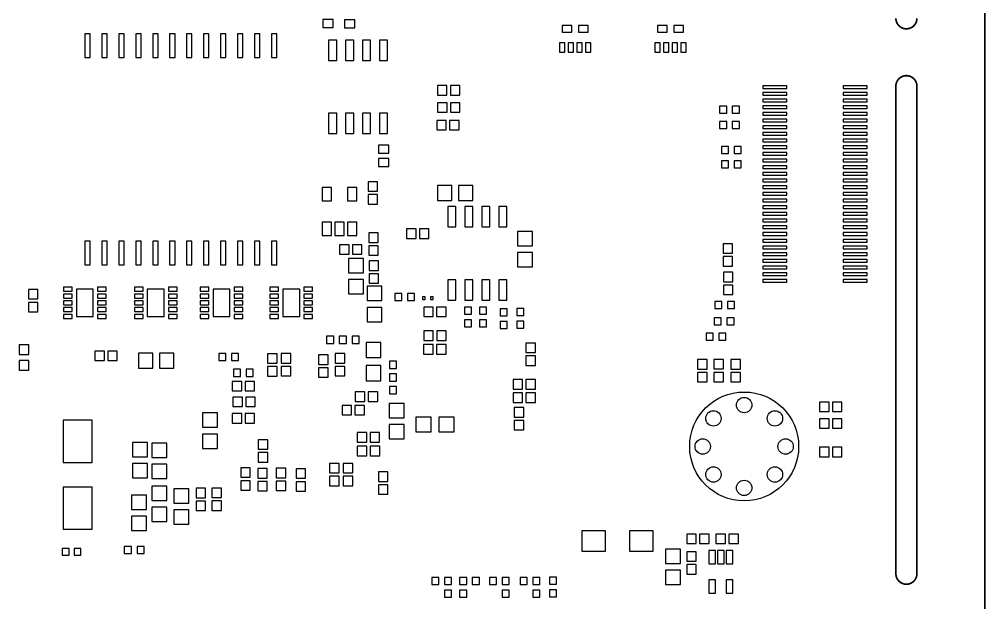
# Model space of a CAD drawing. Extents: x -186 to 234, y -83 to 214.
# Drawn here: x -5.8 to 66.5, y 74.2 to 117.9 of the extents above; entities that cross this region are included whole.
import ezdxf

# ---------------------------------------------------------------- set-up
doc = ezdxf.new("R2010")
doc.units = 0
for name, color, linetype in [('BG_OUTLINE', 253, 'CONTINUOUS'), ('PG_PASTEMASK_BOTTOM', 85, 'CONTINUOUS'), ('PIN_PASTEMASK_BOTTOM', 85, 'CONTINUOUS')]:
    doc.layers.add(name, color=color, linetype=linetype)

msp = doc.modelspace()

# ---------------------------------------------------------------- linework, layer by layer
at = {"layer": 'BG_OUTLINE', "const_width": 0.127}
for points in [[(66.460395, 157.020311), (66.460395, -9.271)], [(59.805595, 112.907293), (59.805595, 110.367293)], [(61.380395, 112.907293), (61.380395, 76.414605)], [(59.805595, 78.954605), (59.805595, 110.367293)], [(59.805595, 76.414605), (59.805595, 78.954605)]]:
    msp.add_lwpolyline(points, dxfattribs=at)
for points in [[(61.380395, 117.987293, -0.999968), (59.805595, 117.987293)], [(59.805595, 112.907293, -1.000032), (61.380395, 112.907293)], [(61.380395, 76.414605, -0.999968), (59.805595, 76.414605)]]:
    msp.add_lwpolyline(points, format="xyb", dxfattribs=at)
at = {"layer": 'PG_PASTEMASK_BOTTOM'}
for points in [[(35.552685, 117.448305), (34.827489, 117.448305)], [(34.827489, 117.448305), (34.827489, 116.948509)], [(35.552685, 116.948509), (35.552685, 117.448305)], [(36.777701, 117.448305), (36.052506, 117.448305)], [(36.052506, 117.448305), (36.052506, 116.948509)], [(36.777701, 116.948509), (36.777701, 117.448305)], [(42.690085, 117.448305), (41.964889, 117.448305)], [(41.964889, 117.448305), (41.964889, 116.948509)], [(42.690085, 116.948509), (42.690085, 117.448305)], [(43.915101, 117.448305), (43.189906, 117.448305)], [(43.189906, 117.448305), (43.189906, 116.948509)], [(43.915101, 116.948509), (43.915101, 117.448305)], [(34.827489, 116.948509), (35.552685, 116.948509)], [(36.052506, 116.948509), (36.777701, 116.948509)], [(41.964889, 116.948509), (42.690085, 116.948509)], [(43.189906, 116.948509), (43.915101, 116.948509)]]:
    msp.add_lwpolyline(points, dxfattribs=at)
at = {"layer": 'PIN_PASTEMASK_BOTTOM'}
for points in [[(16.938269, 117.290063), (17.700269, 117.290063), (17.700269, 117.899663), (16.938269, 117.899663)], [(18.559805, 117.267203), (19.321805, 117.267203), (19.321805, 117.876803), (18.559805, 117.876803)], [(-0.47545, 116.832634), (-0.876744, 116.832634), (-0.876744, 115.052145), (-0.47545, 115.052145)], [(0.79455, 116.832634), (0.393255, 116.832634), (0.393255, 115.052145), (0.79455, 115.052145)], [(2.06455, 116.832634), (1.663256, 116.832634), (1.663256, 115.052145), (2.06455, 115.052145)], [(3.33455, 116.832634), (2.933256, 116.832634), (2.933256, 115.052145), (3.33455, 115.052145)], [(4.60455, 116.832634), (4.203255, 116.832634), (4.203255, 115.052145), (4.60455, 115.052145)], [(5.87455, 116.832634), (5.473255, 116.832634), (5.473255, 115.052145), (5.87455, 115.052145)], [(7.14455, 116.832634), (6.743256, 116.832634), (6.743256, 115.052145), (7.14455, 115.052145)], [(8.41455, 116.832634), (8.013255, 116.832634), (8.013255, 115.052145), (8.41455, 115.052145)], [(9.68455, 116.832634), (9.283255, 116.832634), (9.283255, 115.052145), (9.68455, 115.052145)], [(10.95455, 116.832634), (10.553256, 116.832634), (10.553256, 115.052145), (10.95455, 115.052145)], [(12.22455, 116.832634), (11.823256, 116.832634), (11.823256, 115.052145), (12.22455, 115.052145)], [(13.49455, 116.832634), (13.093255, 116.832634), (13.093255, 115.052145), (13.49455, 115.052145)], [(17.360646, 116.350555), (17.360646, 114.830644), (17.970754, 114.830644), (17.970754, 116.350555)], [(18.630646, 116.350555), (18.630646, 114.830644), (19.240754, 114.830644), (19.240754, 116.350555)], [(19.900646, 116.350555), (19.900646, 114.830644), (20.510754, 114.830644), (20.510754, 116.350555)], [(21.170646, 116.350555), (21.170646, 114.830644), (21.780754, 114.830644), (21.780754, 116.350555)], [(34.62749, 116.148294), (34.62749, 115.448296), (35.027489, 115.448296), (35.027489, 116.148294)], [(35.277501, 116.148294), (35.277501, 115.448296), (35.6775, 115.448296), (35.6775, 116.148294)], [(35.92769, 116.148294), (35.92769, 115.448296), (36.32769, 115.448296), (36.32769, 116.148294)], [(36.577702, 116.148294), (36.577702, 115.448296), (36.977701, 115.448296), (36.977701, 116.148294)], [(41.76489, 116.148294), (41.76489, 115.448296), (42.164889, 115.448296), (42.164889, 116.148294)], [(42.414901, 116.148294), (42.414901, 115.448296), (42.8149, 115.448296), (42.8149, 116.148294)], [(43.06509, 116.148294), (43.06509, 115.448296), (43.46509, 115.448296), (43.46509, 116.148294)], [(43.715102, 116.148294), (43.715102, 115.448296), (44.115101, 115.448296), (44.115101, 116.148294)], [(26.221309, 112.241482), (26.221309, 112.952682), (25.510109, 112.952682), (25.510109, 112.241482)], [(27.18402, 112.241482), (27.18402, 112.952682), (26.47282, 112.952682), (26.47282, 112.241482)], [(51.652957, 112.942675), (49.852047, 112.942675), (49.852047, 112.741964), (51.652957, 112.741964)], [(57.652945, 112.942675), (55.852035, 112.942675), (55.852035, 112.741964), (57.652945, 112.741964)], [(51.652957, 112.442752), (49.852047, 112.442752), (49.852047, 112.242041), (51.652957, 112.242041)], [(57.652945, 112.442752), (55.852035, 112.442752), (55.852035, 112.242041), (57.652945, 112.242041)], [(25.515799, 111.671786), (25.515799, 110.960586), (26.226999, 110.960586), (26.226999, 111.671786)], [(26.478509, 111.671786), (26.478509, 110.960586), (27.189709, 110.960586), (27.189709, 111.671786)], [(46.61789, 111.4171), (46.61789, 110.8837), (47.15129, 110.8837), (47.15129, 111.4171)], [(47.567901, 111.4171), (47.567901, 110.8837), (48.101301, 110.8837), (48.101301, 111.4171)], [(51.652957, 111.942651), (49.852047, 111.942651), (49.852047, 111.741941), (51.652957, 111.741941)], [(51.652957, 111.442754), (49.852047, 111.442754), (49.852047, 111.242043), (51.652957, 111.242043)], [(57.652945, 111.942651), (55.852035, 111.942651), (55.852035, 111.741941), (57.652945, 111.741941)], [(57.652945, 111.442754), (55.852035, 111.442754), (55.852035, 111.242043), (57.652945, 111.242043)], [(17.360646, 110.88036), (17.360646, 109.360449), (17.970754, 109.360449), (17.970754, 110.88036)], [(18.630646, 110.88036), (18.630646, 109.360449), (19.240754, 109.360449), (19.240754, 110.88036)], [(19.900646, 110.88036), (19.900646, 109.360449), (20.510754, 109.360449), (20.510754, 110.88036)], [(21.170646, 110.88036), (21.170646, 109.360449), (21.780754, 109.360449), (21.780754, 110.88036)], [(51.652957, 110.942653), (49.852047, 110.942653), (49.852047, 110.741943), (51.652957, 110.741943)], [(57.652945, 110.942653), (55.852035, 110.942653), (55.852035, 110.741943), (57.652945, 110.741943)], [(25.451333, 110.344001), (25.451333, 109.632801), (26.162533, 109.632801), (26.162533, 110.344001)], [(26.414044, 110.344001), (26.414044, 109.632801), (27.125244, 109.632801), (27.125244, 110.344001)], [(46.61789, 110.2741), (46.61789, 109.7407), (47.15129, 109.7407), (47.15129, 110.2741)], [(47.567901, 110.2741), (47.567901, 109.7407), (48.101301, 109.7407), (48.101301, 110.2741)], [(51.652957, 110.442756), (49.852047, 110.442756), (49.852047, 110.242045), (51.652957, 110.242045)], [(51.652957, 109.942655), (49.852047, 109.942655), (49.852047, 109.741945), (51.652957, 109.741945)], [(57.652945, 110.442756), (55.852035, 110.442756), (55.852035, 110.242045), (57.652945, 110.242045)], [(57.652945, 109.942655), (55.852035, 109.942655), (55.852035, 109.741945), (57.652945, 109.741945)], [(51.652957, 109.442758), (49.852047, 109.442758), (49.852047, 109.242047), (51.652957, 109.242047)], [(57.652945, 109.442758), (55.852035, 109.442758), (55.852035, 109.242047), (57.652945, 109.242047)], [(21.860789, 108.494601), (21.098789, 108.494601), (21.098789, 107.885001), (21.860789, 107.885001)], [(51.652957, 108.942657), (49.852047, 108.942657), (49.852047, 108.741947), (51.652957, 108.741947)], [(57.652945, 108.942657), (55.852035, 108.942657), (55.852035, 108.741947), (57.652945, 108.741947)], [(47.284081, 107.859093), (47.284081, 108.392493), (46.750681, 108.392493), (46.750681, 107.859093)], [(48.234092, 107.859093), (48.234092, 108.392493), (47.700692, 108.392493), (47.700692, 107.859093)], [(51.652957, 108.44276), (49.852047, 108.44276), (49.852047, 108.242049), (51.652957, 108.242049)], [(51.652957, 107.942659), (49.852047, 107.942659), (49.852047, 107.741949), (51.652957, 107.741949)], [(57.652945, 108.44276), (55.852035, 108.44276), (55.852035, 108.242049), (57.652945, 108.242049)], [(57.652945, 107.942659), (55.852035, 107.942659), (55.852035, 107.741949), (57.652945, 107.741949)], [(21.860789, 107.494807), (21.098789, 107.494807), (21.098789, 106.885207), (21.860789, 106.885207)], [(47.284081, 106.792293), (47.284081, 107.325693), (46.750681, 107.325693), (46.750681, 106.792293)], [(48.234092, 106.792293), (48.234092, 107.325693), (47.700692, 107.325693), (47.700692, 106.792293)], [(51.652957, 107.442762), (49.852047, 107.442762), (49.852047, 107.242051), (51.652957, 107.242051)], [(57.652945, 107.442762), (55.852035, 107.442762), (55.852035, 107.242051), (57.652945, 107.242051)], [(51.652957, 106.942661), (49.852047, 106.942661), (49.852047, 106.741951), (51.652957, 106.741951)], [(51.652957, 106.442866), (49.852047, 106.442866), (49.852047, 106.242155), (51.652957, 106.242155)], [(57.652945, 106.942661), (55.852035, 106.942661), (55.852035, 106.741951), (57.652945, 106.741951)], [(57.652945, 106.442866), (55.852035, 106.442866), (55.852035, 106.242155), (57.652945, 106.242155)], [(20.317028, 105.045256), (21.028228, 105.045256), (21.028228, 105.756456), (20.317028, 105.756456)], [(51.652957, 105.942663), (49.852047, 105.942663), (49.852047, 105.741953), (51.652957, 105.741953)], [(57.652945, 105.942663), (55.852035, 105.942663), (55.852035, 105.741953), (57.652945, 105.741953)], [(17.589424, 104.330805), (17.589424, 105.330803), (16.889425, 105.330803), (16.889425, 104.330805)], [(19.489445, 104.330805), (19.489445, 105.330803), (18.789447, 105.330803), (18.789447, 104.330805)], [(25.509804, 105.465905), (25.509804, 104.348305), (26.582192, 104.348305), (26.582192, 105.465905)], [(27.084604, 105.465905), (27.084604, 104.348305), (28.156992, 104.348305), (28.156992, 105.465905)], [(51.652957, 105.442868), (49.852047, 105.442868), (49.852047, 105.242157), (51.652957, 105.242157)], [(51.652957, 104.942665), (49.852047, 104.942665), (49.852047, 104.741955), (51.652957, 104.741955)], [(57.652945, 105.442868), (55.852035, 105.442868), (55.852035, 105.242157), (57.652945, 105.242157)], [(57.652945, 104.942665), (55.852035, 104.942665), (55.852035, 104.741955), (57.652945, 104.741955)], [(20.317028, 104.082545), (21.028228, 104.082545), (21.028228, 104.793745), (20.317028, 104.793745)], [(51.652957, 104.44287), (49.852047, 104.44287), (49.852047, 104.242159), (51.652957, 104.242159)], [(57.652945, 104.44287), (55.852035, 104.44287), (55.852035, 104.242159), (57.652945, 104.242159)], [(26.884198, 103.888477), (26.284809, 103.888477), (26.284809, 102.369582), (26.884198, 102.369582)], [(28.154198, 103.888477), (27.554809, 103.888477), (27.554809, 102.369582), (28.154198, 102.369582)], [(29.424198, 103.888477), (28.824809, 103.888477), (28.824809, 102.369582), (29.424198, 102.369582)], [(30.694198, 103.888477), (30.094809, 103.888477), (30.094809, 102.369582), (30.694198, 102.369582)], [(51.652957, 103.942667), (49.852047, 103.942667), (49.852047, 103.741957), (51.652957, 103.741957)], [(51.652957, 103.442872), (49.852047, 103.442872), (49.852047, 103.242161), (51.652957, 103.242161)], [(57.652945, 103.942667), (55.852035, 103.942667), (55.852035, 103.741957), (57.652945, 103.741957)], [(57.652945, 103.442872), (55.852035, 103.442872), (55.852035, 103.242161), (57.652945, 103.242161)], [(17.589424, 101.73081), (17.589424, 102.730808), (16.889425, 102.730808), (16.889425, 101.73081)], [(18.539435, 101.73081), (18.539435, 102.730808), (17.839436, 102.730808), (17.839436, 101.73081)], [(19.489445, 101.73081), (19.489445, 102.730808), (18.789447, 102.730808), (18.789447, 101.73081)], [(51.652957, 102.942669), (49.852047, 102.942669), (49.852047, 102.741959), (51.652957, 102.741959)], [(57.652945, 102.942669), (55.852035, 102.942669), (55.852035, 102.741959), (57.652945, 102.741959)], [(23.913592, 101.511608), (23.913592, 102.222808), (23.202392, 102.222808), (23.202392, 101.511608)], [(24.876303, 101.511608), (24.876303, 102.222808), (24.165103, 102.222808), (24.165103, 101.511608)], [(31.495289, 100.966499), (32.612889, 100.966499), (32.612889, 102.038887), (31.495289, 102.038887)], [(51.652957, 102.442874), (49.852047, 102.442874), (49.852047, 102.242163), (51.652957, 102.242163)], [(51.652957, 101.942671), (49.852047, 101.942671), (49.852047, 101.741961), (51.652957, 101.741961)], [(57.652945, 102.442874), (55.852035, 102.442874), (55.852035, 102.242163), (57.652945, 102.242163)], [(57.652945, 101.942671), (55.852035, 101.942671), (55.852035, 101.741961), (57.652945, 101.741961)], [(-0.47545, 101.313234), (-0.876744, 101.313234), (-0.876744, 99.532745), (-0.47545, 99.532745)], [(0.79455, 101.313234), (0.393255, 101.313234), (0.393255, 99.532745), (0.79455, 99.532745)], [(2.06455, 101.313234), (1.663256, 101.313234), (1.663256, 99.532745), (2.06455, 99.532745)], [(3.33455, 101.313234), (2.933256, 101.313234), (2.933256, 99.532745), (3.33455, 99.532745)], [(4.60455, 101.313234), (4.203255, 101.313234), (4.203255, 99.532745), (4.60455, 99.532745)], [(5.87455, 101.313234), (5.473255, 101.313234), (5.473255, 99.532745), (5.87455, 99.532745)], [(7.14455, 101.313234), (6.743256, 101.313234), (6.743256, 99.532745), (7.14455, 99.532745)], [(8.41455, 101.313234), (8.013255, 101.313234), (8.013255, 99.532745), (8.41455, 99.532745)], [(9.68455, 101.313234), (9.283255, 101.313234), (9.283255, 99.532745), (9.68455, 99.532745)], [(10.95455, 101.313234), (10.553256, 101.313234), (10.553256, 99.532745), (10.95455, 99.532745)], [(12.22455, 101.313234), (11.823256, 101.313234), (11.823256, 99.532745), (12.22455, 99.532745)], [(13.49455, 101.313234), (13.093255, 101.313234), (13.093255, 99.532745), (13.49455, 99.532745)], [(21.083092, 101.922631), (20.371892, 101.922631), (20.371892, 101.211431), (21.083092, 101.211431)], [(51.652957, 101.44285), (49.852047, 101.44285), (49.852047, 101.242139), (51.652957, 101.242139)], [(57.652945, 101.44285), (55.852035, 101.44285), (55.852035, 101.242139), (57.652945, 101.242139)], [(18.900318, 100.324412), (18.900318, 101.035612), (18.189118, 101.035612), (18.189118, 100.324412)], [(19.863029, 100.324412), (19.863029, 101.035612), (19.151829, 101.035612), (19.151829, 100.324412)], [(21.083092, 100.95992), (20.371892, 100.95992), (20.371892, 100.24872), (21.083092, 100.24872)], [(46.876995, 100.4062), (47.588195, 100.4062), (47.588195, 101.1174), (46.876995, 101.1174)], [(51.652957, 100.942673), (49.852047, 100.942673), (49.852047, 100.741963), (51.652957, 100.741963)], [(57.652945, 100.942673), (55.852035, 100.942673), (55.852035, 100.741963), (57.652945, 100.741963)], [(19.979284, 100.005642), (18.861684, 100.005642), (18.861684, 98.933254), (19.979284, 98.933254)], [(21.108391, 99.829874), (20.397191, 99.829874), (20.397191, 99.118674), (21.108391, 99.118674)], [(31.495289, 99.391699), (32.612889, 99.391699), (32.612889, 100.464087), (31.495289, 100.464087)], [(46.876995, 99.443489), (47.588195, 99.443489), (47.588195, 100.154689), (46.876995, 100.154689)], [(51.652957, 100.442852), (49.852047, 100.442852), (49.852047, 100.242141), (51.652957, 100.242141)], [(51.652957, 99.942675), (49.852047, 99.942675), (49.852047, 99.741965), (51.652957, 99.741965)], [(57.652945, 100.442852), (55.852035, 100.442852), (55.852035, 100.242141), (57.652945, 100.242141)], [(57.652945, 99.942675), (55.852035, 99.942675), (55.852035, 99.741965), (57.652945, 99.741965)], [(51.652957, 99.442854), (49.852047, 99.442854), (49.852047, 99.242143), (51.652957, 99.242143)], [(57.652945, 99.442854), (55.852035, 99.442854), (55.852035, 99.242143), (57.652945, 99.242143)], [(19.979284, 98.430842), (18.861684, 98.430842), (18.861684, 97.358454), (19.979284, 97.358454)], [(21.108391, 98.867163), (20.397191, 98.867163), (20.397191, 98.155963), (21.108391, 98.155963)], [(26.884198, 98.407055), (26.284809, 98.407055), (26.284809, 96.88816), (26.884198, 96.88816)], [(28.154198, 98.407055), (27.554809, 98.407055), (27.554809, 96.88816), (28.154198, 96.88816)], [(29.424198, 98.407055), (28.824809, 98.407055), (28.824809, 96.88816), (29.424198, 96.88816)], [(30.694198, 98.407055), (30.094809, 98.407055), (30.094809, 96.88816), (30.694198, 96.88816)], [(47.613595, 98.981311), (46.902395, 98.981311), (46.902395, 98.270111), (47.613595, 98.270111)], [(51.652957, 98.942652), (49.852047, 98.942652), (49.852047, 98.741941), (51.652957, 98.741941)], [(51.652957, 98.442856), (49.852047, 98.442856), (49.852047, 98.242145), (51.652957, 98.242145)], [(57.652945, 98.942652), (55.852035, 98.942652), (55.852035, 98.741941), (57.652945, 98.741941)], [(57.652945, 98.442856), (55.852035, 98.442856), (55.852035, 98.242145), (57.652945, 98.242145)], [(-4.377411, 97.6884), (-5.088611, 97.6884), (-5.088611, 96.9772), (-4.377411, 96.9772)], [(-1.818919, 97.555329), (-1.818919, 97.855024), (-2.469109, 97.855024), (-2.469109, 97.555329)], [(-0.244119, 95.664274), (-0.244119, 97.714079), (-1.503909, 97.714079), (-1.503909, 95.664274)], [(0.721081, 97.555329), (0.721081, 97.855024), (0.070891, 97.855024), (0.070891, 97.555329)], [(2.837993, 97.855037), (2.837993, 97.555342), (3.488182, 97.555342), (3.488182, 97.855037)], [(3.803193, 97.714092), (3.803193, 95.664287), (5.062982, 95.664287), (5.062982, 97.714092)], [(5.377993, 97.855037), (5.377993, 97.555342), (6.028182, 97.555342), (6.028182, 97.855037)], [(8.405597, 97.555329), (8.405597, 97.855024), (7.755407, 97.855024), (7.755407, 97.555329)], [(9.980397, 95.664274), (9.980397, 97.714079), (8.720607, 97.714079), (8.720607, 95.664274)], [(10.945597, 97.555329), (10.945597, 97.855024), (10.295407, 97.855024), (10.295407, 97.555329)], [(12.975895, 97.855037), (12.975895, 97.555342), (13.626084, 97.555342), (13.626084, 97.855037)], [(13.941095, 97.714092), (13.941095, 95.664287), (15.200884, 95.664287), (15.200884, 97.714092)], [(15.515895, 97.855037), (15.515895, 97.555342), (16.166084, 97.555342), (16.166084, 97.855037)], [(20.241209, 96.854213), (21.358809, 96.854213), (21.358809, 97.926601), (20.241209, 97.926601)], [(47.613595, 98.0186), (46.902395, 98.0186), (46.902395, 97.3074), (47.613595, 97.3074)], [(-1.818919, 97.047329), (-1.818919, 97.347024), (-2.469109, 97.347024), (-2.469109, 97.047329)], [(0.721081, 97.047329), (0.721081, 97.347024), (0.070891, 97.347024), (0.070891, 97.047329)], [(2.837993, 97.347037), (2.837993, 97.047342), (3.488182, 97.047342), (3.488182, 97.347037)], [(5.377993, 97.347037), (5.377993, 97.047342), (6.028182, 97.047342), (6.028182, 97.347037)], [(8.405597, 97.047329), (8.405597, 97.347024), (7.755407, 97.347024), (7.755407, 97.047329)], [(10.945597, 97.047329), (10.945597, 97.347024), (10.295407, 97.347024), (10.295407, 97.047329)], [(12.975895, 97.347037), (12.975895, 97.047342), (13.626084, 97.047342), (13.626084, 97.347037)], [(15.515895, 97.347037), (15.515895, 97.047342), (16.166084, 97.047342), (16.166084, 97.347037)], [(22.843719, 96.866837), (22.843719, 97.400237), (22.310319, 97.400237), (22.310319, 96.866837)], [(23.793729, 96.866837), (23.793729, 97.400237), (23.260329, 97.400237), (23.260329, 96.866837)], [(24.38781, 97.140751), (24.38781, 96.94004), (24.588521, 96.94004), (24.588521, 97.140751)], [(24.987199, 97.140751), (24.987199, 96.94004), (25.18791, 96.94004), (25.18791, 97.140751)], [(-4.377411, 96.725689), (-5.088611, 96.725689), (-5.088611, 96.014489), (-4.377411, 96.014489)], [(-1.818919, 96.539329), (-1.818919, 96.839024), (-2.469109, 96.839024), (-2.469109, 96.539329)], [(-1.818919, 96.031329), (-1.818919, 96.331024), (-2.469109, 96.331024), (-2.469109, 96.031329)], [(0.721081, 96.539329), (0.721081, 96.839024), (0.070891, 96.839024), (0.070891, 96.539329)], [(0.721081, 96.031329), (0.721081, 96.331024), (0.070891, 96.331024), (0.070891, 96.031329)], [(2.837993, 96.839037), (2.837993, 96.539342), (3.488182, 96.539342), (3.488182, 96.839037)], [(2.837993, 96.331037), (2.837993, 96.031342), (3.488182, 96.031342), (3.488182, 96.331037)], [(5.377993, 96.839037), (5.377993, 96.539342), (6.028182, 96.539342), (6.028182, 96.839037)], [(5.377993, 96.331037), (5.377993, 96.031342), (6.028182, 96.031342), (6.028182, 96.331037)], [(8.405597, 96.539329), (8.405597, 96.839024), (7.755407, 96.839024), (7.755407, 96.539329)], [(8.405597, 96.031329), (8.405597, 96.331024), (7.755407, 96.331024), (7.755407, 96.031329)], [(10.945597, 96.539329), (10.945597, 96.839024), (10.295407, 96.839024), (10.295407, 96.539329)], [(10.945597, 96.031329), (10.945597, 96.331024), (10.295407, 96.331024), (10.295407, 96.031329)], [(12.975895, 96.839037), (12.975895, 96.539342), (13.626084, 96.539342), (13.626084, 96.839037)], [(12.975895, 96.331037), (12.975895, 96.031342), (13.626084, 96.031342), (13.626084, 96.331037)], [(15.515895, 96.839037), (15.515895, 96.539342), (16.166084, 96.539342), (16.166084, 96.839037)], [(15.515895, 96.331037), (15.515895, 96.031342), (16.166084, 96.031342), (16.166084, 96.331037)], [(20.241209, 95.279413), (21.358809, 95.279413), (21.358809, 96.351801), (20.241209, 96.351801)], [(25.190501, 95.660794), (25.190501, 96.371994), (24.479301, 96.371994), (24.479301, 95.660794)], [(26.153212, 95.660794), (26.153212, 96.371994), (25.442012, 96.371994), (25.442012, 95.660794)], [(28.060421, 96.367803), (27.527021, 96.367803), (27.527021, 95.834403), (28.060421, 95.834403)], [(28.644723, 95.834403), (29.178123, 95.834403), (29.178123, 96.367803), (28.644723, 96.367803)], [(30.72732, 96.252919), (30.19392, 96.252919), (30.19392, 95.719519), (30.72732, 95.719519)], [(31.447105, 95.736461), (31.980505, 95.736461), (31.980505, 96.269861), (31.447105, 96.269861)], [(46.252333, 96.799908), (46.252333, 96.266508), (46.785733, 96.266508), (46.785733, 96.799908)], [(47.202344, 96.799908), (47.202344, 96.266508), (47.735744, 96.266508), (47.735744, 96.799908)], [(-1.818919, 95.523329), (-1.818919, 95.823024), (-2.469109, 95.823024), (-2.469109, 95.523329)], [(0.721081, 95.523329), (0.721081, 95.823024), (0.070891, 95.823024), (0.070891, 95.523329)], [(2.837993, 95.823037), (2.837993, 95.523342), (3.488182, 95.523342), (3.488182, 95.823037)], [(5.377993, 95.823037), (5.377993, 95.523342), (6.028182, 95.523342), (6.028182, 95.823037)], [(8.405597, 95.523329), (8.405597, 95.823024), (7.755407, 95.823024), (7.755407, 95.523329)], [(10.945597, 95.523329), (10.945597, 95.823024), (10.295407, 95.823024), (10.295407, 95.523329)], [(12.975895, 95.823037), (12.975895, 95.523342), (13.626084, 95.523342), (13.626084, 95.823037)], [(15.515895, 95.823037), (15.515895, 95.523342), (16.166084, 95.523342), (16.166084, 95.823037)], [(46.212633, 95.572859), (46.212633, 95.039459), (46.746033, 95.039459), (46.746033, 95.572859)], [(47.162644, 95.572859), (47.162644, 95.039459), (47.696044, 95.039459), (47.696044, 95.572859)], [(28.060421, 95.417792), (27.527021, 95.417792), (27.527021, 94.884392), (28.060421, 94.884392)], [(28.644723, 94.884392), (29.178123, 94.884392), (29.178123, 95.417792), (28.644723, 95.417792)], [(30.72732, 95.302908), (30.19392, 95.302908), (30.19392, 94.769508), (30.72732, 94.769508)], [(31.447105, 94.78645), (31.980505, 94.78645), (31.980505, 95.31985), (31.447105, 95.31985)], [(17.21706, 94.188737), (17.21706, 93.655337), (17.75046, 93.655337), (17.75046, 94.188737)], [(18.700471, 93.655337), (18.700471, 94.188737), (18.167071, 94.188737), (18.167071, 93.655337)], [(18.167071, 94.188737), (18.167071, 93.655337), (18.700471, 93.655337), (18.700471, 94.188737)], [(19.650481, 93.655337), (19.650481, 94.188737), (19.117081, 94.188737), (19.117081, 93.655337)], [(25.200788, 93.877003), (25.200788, 94.588203), (24.489588, 94.588203), (24.489588, 93.877003)], [(26.163499, 93.877003), (26.163499, 94.588203), (25.452299, 94.588203), (25.452299, 93.877003)], [(45.604684, 94.4245), (45.604684, 93.8911), (46.138084, 93.8911), (46.138084, 94.4245)], [(46.554695, 94.4245), (46.554695, 93.8911), (47.088095, 93.8911), (47.088095, 94.4245)], [(-5.772607, 93.540097), (-5.772607, 92.828897), (-5.061407, 92.828897), (-5.061407, 93.540097)], [(20.177735, 92.589807), (21.269935, 92.589807), (21.269935, 93.732807), (20.177735, 93.732807)], [(24.47478, 93.559808), (24.47478, 92.848608), (25.18598, 92.848608), (25.18598, 93.559808)], [(25.43749, 93.559808), (25.43749, 92.848608), (26.14869, 92.848608), (26.14869, 93.559808)], [(32.835393, 93.675708), (32.124193, 93.675708), (32.124193, 92.964508), (32.835393, 92.964508)], [(0.592099, 92.363341), (0.592099, 93.074541), (-0.119101, 93.074541), (-0.119101, 92.363341)], [(1.55481, 92.363341), (1.55481, 93.074541), (0.84361, 93.074541), (0.84361, 92.363341)], [(4.212768, 91.794228), (4.212768, 92.911828), (3.14038, 92.911828), (3.14038, 91.794228)], [(5.787568, 91.794228), (5.787568, 92.911828), (4.71518, 92.911828), (4.71518, 91.794228)], [(9.141638, 92.89481), (9.141638, 92.36141), (9.675038, 92.36141), (9.675038, 92.89481)], [(10.091649, 92.89481), (10.091649, 92.36141), (10.625049, 92.36141), (10.625049, 92.89481)], [(13.509701, 92.883812), (12.798501, 92.883812), (12.798501, 92.172612), (13.509701, 92.172612)], [(14.529892, 92.893109), (13.818692, 92.893109), (13.818692, 92.181909), (14.529892, 92.181909)], [(17.330699, 92.791509), (16.619499, 92.791509), (16.619499, 92.080309), (17.330699, 92.080309)], [(18.568187, 92.893109), (17.856987, 92.893109), (17.856987, 92.181909), (18.568187, 92.181909)], [(32.835393, 92.712997), (32.124193, 92.712997), (32.124193, 92.001797), (32.835393, 92.001797)], [(-5.772912, 92.371697), (-5.772912, 91.660497), (-5.061712, 91.660497), (-5.061712, 92.371697)], [(13.509701, 91.921101), (12.798501, 91.921101), (12.798501, 91.209901), (13.509701, 91.209901)], [(14.529892, 91.930398), (13.818692, 91.930398), (13.818692, 91.219198), (14.529892, 91.219198)], [(17.330699, 91.828798), (16.619499, 91.828798), (16.619499, 91.117598), (17.330699, 91.117598)], [(18.568187, 91.930398), (17.856987, 91.930398), (17.856987, 91.219198), (18.568187, 91.219198)], [(20.177735, 90.862607), (21.269935, 90.862607), (21.269935, 92.005607), (20.177735, 92.005607)], [(22.442856, 92.318637), (21.909456, 92.318637), (21.909456, 91.785237), (22.442856, 91.785237)], [(45.675601, 92.446602), (44.964401, 92.446602), (44.964401, 91.735402), (45.675601, 91.735402)], [(46.1915, 91.737891), (46.9027, 91.737891), (46.9027, 92.449091), (46.1915, 92.449091)], [(48.1727, 92.446602), (47.4615, 92.446602), (47.4615, 91.735402), (48.1727, 91.735402)], [(10.780878, 91.185695), (10.780878, 91.719095), (10.247478, 91.719095), (10.247478, 91.185695)], [(11.730888, 91.185695), (11.730888, 91.719095), (11.197488, 91.719095), (11.197488, 91.185695)], [(21.909456, 90.835226), (22.442856, 90.835226), (22.442856, 91.368626), (21.909456, 91.368626)], [(22.442856, 91.368626), (21.909456, 91.368626), (21.909456, 90.835226), (22.442856, 90.835226)], [(45.675601, 91.483891), (44.964401, 91.483891), (44.964401, 90.772691), (45.675601, 90.772691)], [(46.1915, 90.77518), (46.9027, 90.77518), (46.9027, 91.48638), (46.1915, 91.48638)], [(48.1727, 91.483891), (47.4615, 91.483891), (47.4615, 90.772691), (48.1727, 90.772691)], [(10.153472, 90.806803), (10.153472, 90.095603), (10.864672, 90.095603), (10.864672, 90.806803)], [(11.116183, 90.806803), (11.116183, 90.095603), (11.827383, 90.095603), (11.827383, 90.806803)], [(21.909456, 89.885215), (22.442856, 89.885215), (22.442856, 90.418615), (21.909456, 90.418615)], [(31.161482, 90.950999), (31.161482, 90.239799), (31.872682, 90.239799), (31.872682, 90.950999)], [(32.124193, 90.950999), (32.124193, 90.239799), (32.835393, 90.239799), (32.835393, 90.950999)], [(20.076084, 89.313893), (20.076084, 90.025093), (19.364884, 90.025093), (19.364884, 89.313893)], [(21.038795, 89.313893), (21.038795, 90.025093), (20.327595, 90.025093), (20.327595, 89.313893)], [(31.161482, 89.951103), (31.161482, 89.239903), (31.872682, 89.239903), (31.872682, 89.951103)], [(32.124193, 89.951103), (32.124193, 89.239903), (32.835393, 89.239903), (32.835393, 89.951103)], [(10.915675, 88.920015), (10.915675, 89.631215), (10.204475, 89.631215), (10.204475, 88.920015)], [(11.878386, 88.920015), (11.878386, 89.631215), (11.167186, 89.631215), (11.167186, 88.920015)], [(19.079845, 88.30371), (19.079845, 89.01491), (18.368645, 89.01491), (18.368645, 88.30371)], [(20.042556, 88.30371), (20.042556, 89.01491), (19.331356, 89.01491), (19.331356, 88.30371)], [(23.011308, 89.157581), (21.893708, 89.157581), (21.893708, 88.085193), (23.011308, 88.085193)], [(54.804589, 88.5444), (54.804589, 89.2556), (54.093389, 89.2556), (54.093389, 88.5444)], [(55.7673, 88.5444), (55.7673, 89.2556), (55.0561, 89.2556), (55.0561, 88.5444)], [(9.056395, 88.445594), (7.938795, 88.445594), (7.938795, 87.373206), (9.056395, 87.373206)], [(10.153472, 88.401195), (10.153472, 87.689995), (10.864672, 87.689995), (10.864672, 88.401195)], [(11.116183, 88.401195), (11.116183, 87.689995), (11.827383, 87.689995), (11.827383, 88.401195)], [(31.967195, 88.846711), (31.255995, 88.846711), (31.255995, 88.135511), (31.967195, 88.135511)], [(-0.332207, 87.896294), (-2.484603, 87.896294), (-2.484603, 84.7439), (-0.332207, 84.7439)], [(23.011308, 87.582781), (21.893708, 87.582781), (21.893708, 86.510393), (23.011308, 86.510393)], [(23.897311, 88.125808), (23.897311, 87.033608), (25.040311, 87.033608), (25.040311, 88.125808)], [(25.624511, 88.125808), (25.624511, 87.033608), (26.767511, 87.033608), (26.767511, 88.125808)], [(31.967195, 87.884), (31.255995, 87.884), (31.255995, 87.1728), (31.967195, 87.1728)], [(54.804589, 87.308207), (54.804589, 88.019407), (54.093389, 88.019407), (54.093389, 87.308207)], [(55.7673, 87.308207), (55.7673, 88.019407), (55.0561, 88.019407), (55.0561, 87.308207)], [(9.056395, 86.870794), (7.938795, 86.870794), (7.938795, 85.798406), (9.056395, 85.798406)], [(20.217663, 86.266426), (20.217663, 86.977626), (19.506463, 86.977626), (19.506463, 86.266426)], [(21.180374, 86.266426), (21.180374, 86.977626), (20.469174, 86.977626), (20.469174, 86.266426)], [(3.8227, 86.243008), (2.7051, 86.243008), (2.7051, 85.17062), (3.8227, 85.17062)], [(5.2705, 86.192208), (4.1529, 86.192208), (4.1529, 85.11982), (5.2705, 85.11982)], [(12.808179, 86.439604), (12.096979, 86.439604), (12.096979, 85.728404), (12.808179, 85.728404)], [(12.808179, 85.476893), (12.096979, 85.476893), (12.096979, 84.765693), (12.808179, 84.765693)], [(20.225588, 85.24969), (20.225588, 85.96089), (19.514388, 85.96089), (19.514388, 85.24969)], [(21.188299, 85.24969), (21.188299, 85.96089), (20.477099, 85.96089), (20.477099, 85.24969)], [(54.804589, 85.1662), (54.804589, 85.8774), (54.093389, 85.8774), (54.093389, 85.1662)], [(55.7673, 85.1662), (55.7673, 85.8774), (55.0561, 85.8774), (55.0561, 85.1662)], [(3.8227, 84.668208), (2.7051, 84.668208), (2.7051, 83.59582), (3.8227, 83.59582)], [(5.2705, 84.617408), (4.1529, 84.617408), (4.1529, 83.54502), (5.2705, 83.54502)], [(17.437887, 83.96163), (18.149087, 83.96163), (18.149087, 84.67283), (17.437887, 84.67283)], [(18.465978, 83.962545), (19.177178, 83.962545), (19.177178, 84.673745), (18.465978, 84.673745)], [(10.795889, 83.629094), (11.507089, 83.629094), (11.507089, 84.340294), (10.795889, 84.340294)], [(12.062993, 83.569404), (12.774193, 83.569404), (12.774193, 84.280604), (12.062993, 84.280604)], [(13.448386, 83.599198), (14.159586, 83.599198), (14.159586, 84.310398), (13.448386, 84.310398)], [(14.929002, 83.554392), (15.640202, 83.554392), (15.640202, 84.265592), (14.929002, 84.265592)], [(21.804122, 84.029652), (21.092922, 84.029652), (21.092922, 83.318452), (21.804122, 83.318452)], [(10.795889, 82.666383), (11.507089, 82.666383), (11.507089, 83.377583), (10.795889, 83.377583)], [(12.062993, 82.606693), (12.774193, 82.606693), (12.774193, 83.317893), (12.062993, 83.317893)], [(13.448386, 82.636487), (14.159586, 82.636487), (14.159586, 83.347687), (13.448386, 83.347687)], [(14.929002, 82.591681), (15.640202, 82.591681), (15.640202, 83.302881), (14.929002, 83.302881)], [(17.437887, 82.99892), (18.149087, 82.99892), (18.149087, 83.71012), (17.437887, 83.71012)], [(18.465978, 82.999834), (19.177178, 82.999834), (19.177178, 83.711034), (18.465978, 83.711034)], [(-0.332207, 82.896304), (-2.484603, 82.896304), (-2.484603, 79.74391), (-0.332207, 79.74391)], [(5.265369, 82.972199), (4.147769, 82.972199), (4.147769, 81.899811), (5.265369, 81.899811)], [(6.914972, 82.778346), (5.797372, 82.778346), (5.797372, 81.705958), (6.914972, 81.705958)], [(8.156829, 82.810401), (7.445629, 82.810401), (7.445629, 82.099201), (8.156829, 82.099201)], [(9.34372, 82.825692), (8.63252, 82.825692), (8.63252, 82.114492), (9.34372, 82.114492)], [(21.804122, 83.066941), (21.092922, 83.066941), (21.092922, 82.355741), (21.804122, 82.355741)], [(2.631719, 81.223764), (3.749319, 81.223764), (3.749319, 82.296152), (2.631719, 82.296152)], [(8.156829, 81.84769), (7.445629, 81.84769), (7.445629, 81.13649), (8.156829, 81.13649)], [(9.34372, 81.862981), (8.63252, 81.862981), (8.63252, 81.151781), (9.34372, 81.151781)], [(5.265369, 81.397399), (4.147769, 81.397399), (4.147769, 80.325011), (5.265369, 80.325011)], [(6.914972, 81.203546), (5.797372, 81.203546), (5.797372, 80.131158), (6.914972, 80.131158)], [(2.631719, 79.648964), (3.749319, 79.648964), (3.749319, 80.721352), (2.631719, 80.721352)], [(38.088595, 79.629), (36.310595, 79.629), (36.310595, 78.105), (38.088595, 78.105)], [(41.644595, 79.629), (39.866595, 79.629), (39.866595, 78.105), (41.644595, 78.105)], [(44.162193, 79.384398), (44.162193, 78.673198), (44.873393, 78.673198), (44.873393, 79.384398)], [(45.124903, 79.384398), (45.124903, 78.673198), (45.836103, 78.673198), (45.836103, 79.384398)], [(46.346593, 79.384398), (46.346593, 78.673198), (47.057793, 78.673198), (47.057793, 79.384398)], [(47.309303, 79.384398), (47.309303, 78.673198), (48.020503, 78.673198), (48.020503, 79.384398)], [(-2.561311, 77.8002), (-2.053311, 77.8002), (-2.053311, 78.3082), (-2.561311, 78.3082)], [(-1.672311, 77.8002), (-1.164311, 77.8002), (-1.164311, 78.3082), (-1.672311, 78.3082)], [(2.08153, 78.461616), (2.08153, 77.928216), (2.61493, 77.928216), (2.61493, 78.461616)], [(3.031541, 78.461616), (3.031541, 77.928216), (3.564941, 77.928216), (3.564941, 78.461616)], [(43.687797, 78.242693), (42.570197, 78.242693), (42.570197, 77.170305), (43.687797, 77.170305)], [(45.800772, 78.15815), (45.800772, 77.15584), (46.303184, 77.15584), (46.303184, 78.15815)], [(46.450783, 78.15815), (46.450783, 77.15584), (46.953195, 77.15584), (46.953195, 78.15815)], [(47.100795, 78.15815), (47.100795, 77.15584), (47.603207, 77.15584), (47.603207, 78.15815)], [(44.161989, 77.350899), (44.873189, 77.350899), (44.873189, 78.062099), (44.161989, 78.062099)], [(43.687797, 76.667893), (42.570197, 76.667893), (42.570197, 75.595505), (43.687797, 75.595505)], [(44.161989, 76.388189), (44.873189, 76.388189), (44.873189, 77.099389), (44.161989, 77.099389)], [(25.081484, 76.1365), (25.081484, 75.6031), (25.614884, 75.6031), (25.614884, 76.1365)], [(26.031495, 76.1365), (26.031495, 75.6031), (26.564895, 75.6031), (26.564895, 76.1365)], [(26.031495, 75.6031), (26.564895, 75.6031), (26.564895, 76.1365), (26.031495, 76.1365)], [(27.697684, 75.6031), (27.697684, 76.1365), (27.164284, 76.1365), (27.164284, 75.6031)], [(27.164284, 75.6031), (27.697684, 75.6031), (27.697684, 76.1365), (27.164284, 76.1365)], [(28.647695, 75.6031), (28.647695, 76.1365), (28.114295, 76.1365), (28.114295, 75.6031)], [(29.399484, 76.1365), (29.399484, 75.6031), (29.932884, 75.6031), (29.932884, 76.1365)], [(30.349495, 76.1365), (30.349495, 75.6031), (30.882895, 75.6031), (30.882895, 76.1365)], [(30.349495, 75.6031), (30.882895, 75.6031), (30.882895, 76.1365), (30.349495, 76.1365)], [(31.685484, 76.1365), (31.685484, 75.6031), (32.218884, 75.6031), (32.218884, 76.1365)], [(32.635495, 76.1365), (32.635495, 75.6031), (33.168895, 75.6031), (33.168895, 76.1365)], [(32.635495, 75.6031), (33.168895, 75.6031), (33.168895, 76.1365), (32.635495, 76.1365)], [(33.887689, 75.620905), (34.421089, 75.620905), (34.421089, 76.154305), (33.887689, 76.154305)], [(45.800772, 75.957951), (45.800772, 74.955641), (46.303184, 74.955641), (46.303184, 75.957951)], [(47.100795, 75.957951), (47.100795, 74.955641), (47.603207, 74.955641), (47.603207, 75.957951)], [(33.887689, 74.670895), (34.421089, 74.670895), (34.421089, 75.204295), (33.887689, 75.204295)], [(26.031495, 74.653089), (26.564895, 74.653089), (26.564895, 75.186489), (26.031495, 75.186489)], [(27.164284, 74.653089), (27.697684, 74.653089), (27.697684, 75.186489), (27.164284, 75.186489)], [(30.349495, 74.653089), (30.882895, 74.653089), (30.882895, 75.186489), (30.349495, 75.186489)], [(32.635495, 74.653089), (33.168895, 74.653089), (33.168895, 75.186489), (32.635495, 75.186489)]]:
    msp.add_lwpolyline(points, close=True, dxfattribs=at)
for centre, radius in [((48.456596, 85.938411), 4.076205), ((48.456596, 89.038506), 0.576199), ((46.156601, 88.038508), 0.576199), ((50.756591, 88.038508), 0.576199), ((45.356501, 85.938411), 0.576199), ((51.556691, 85.938411), 0.576199), ((46.156601, 83.838313), 0.576199), ((50.756591, 83.838313), 0.576199), ((48.456596, 82.838315), 0.576199)]:
    msp.add_circle(centre, radius, dxfattribs=at)

doc.saveas('drawing.dxf')
